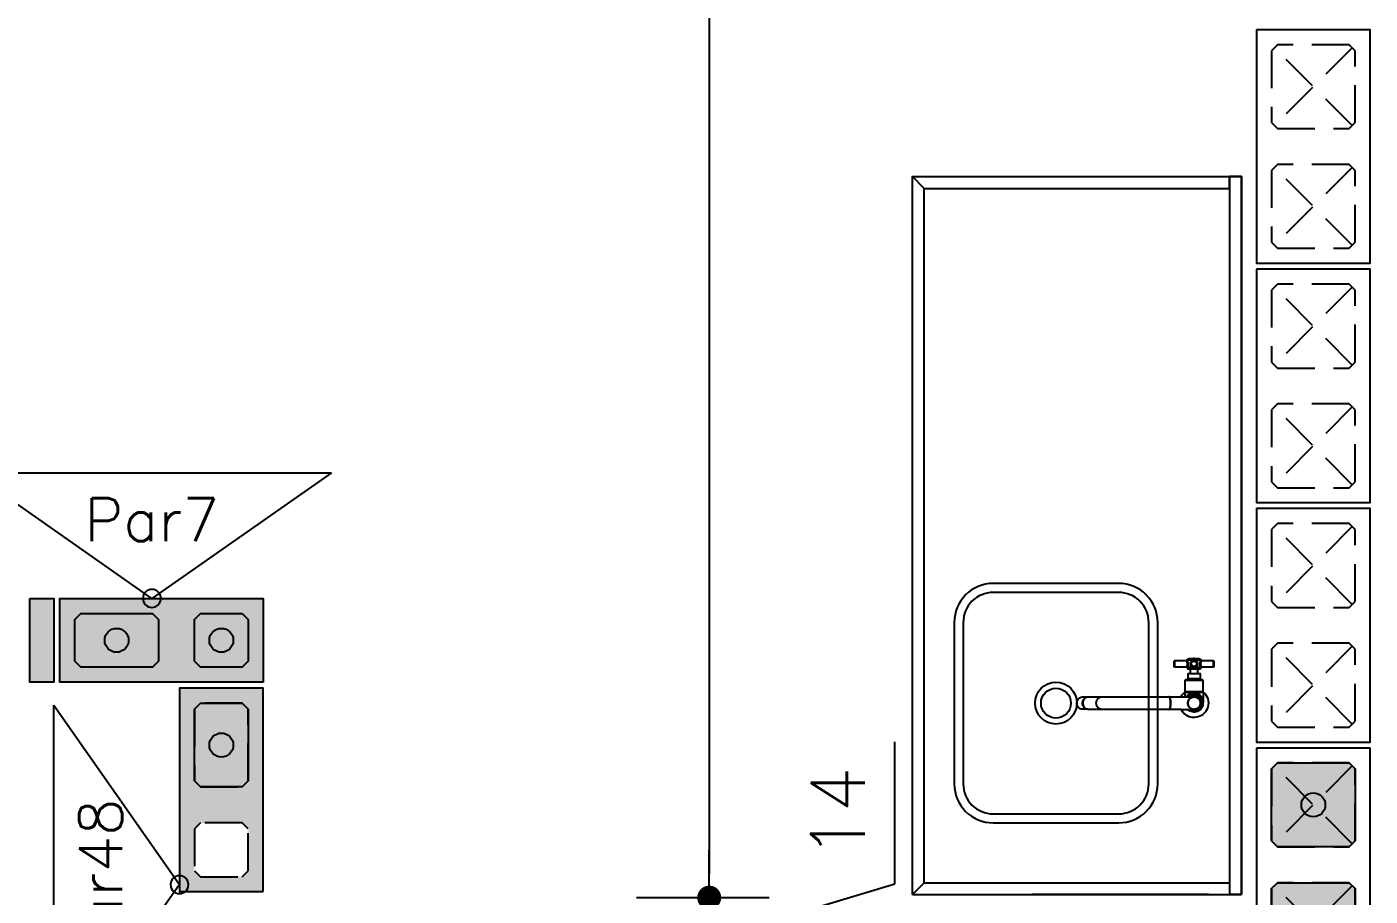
# Model space of a CAD drawing. Extents: x -14651 to 4579, y -10691 to -1290.
# Drawn here: x 2649 to 2873.5, y -9499.3 to -9354.1 of the extents above; entities that cross this region are included whole.
import ezdxf
from ezdxf.enums import TextEntityAlignment as Align

# ---------------------------------------------------------------- set-up
doc = ezdxf.new("R2010")
doc.units = 0
doc.header["$LTSCALE"] = 25
doc.linetypes.add('DASHED2', pattern=[0.375, 0.25, -0.125])
for name, color, linetype in [('203', 1, 'DASHED2'), ('213', 252, 'Continuous'), ('241', 2, 'Continuous'), ('247', 50, 'Continuous'), ('248', 100, 'Continuous'), ('253', 251, 'Continuous'), ('Arranque', 14, 'Continuous'), ('COTA', 1, 'Continuous'), ('FERRO', 5, 'Continuous'), ('Pena_2', 2, 'Continuous'), ('PROJ', 252, 'Continuous')]:
    doc.layers.add(name, color=color, linetype=linetype)
doc.styles.add('COTA', font='romans.shx')
doc.dimstyles.new('forma', dxfattribs={"dimscale": 5, "dimtxt": 1.8, "dimasz": 0.8, "dimexe": 2, "dimexo": 1, "dimgap": 1, "dimtad": 1, "dimdec": 1, "dimzin": 9, "dimtxsty": 'COTA', "dimblk1": 'DOT', "dimblk2": 'DOT', "dimsah": 1, "dimcen": 0, "dimdle": 1, "dimclrd": 256, "dimclre": 256, "dimclrt": 2, "dimadec": 0, "dimazin": 0, "dimtfac": 1, "dimtdec": 0, "dimtmove": 0, "dimatfit": 3, "dimfxl": 1, "dimtolj": 1, "dimtzin": 0, "dimarcsym": 0})

# ---------------------------------------------------------------- blocks, each defined once
blk = doc.blocks.new('P4020')
blk.add_lwpolyline([(-19.5, -9.5), (19.5, -9.5), (19.5, 9.5), (-19.5, 9.5), (-19.5, -9.5)])
at = {"color": 1, "linetype": 'DASHED2'}
for points in [[(-17, -6), (-16, -7), (-4, -7), (-3, -6), (-3, 6), (-4, 7), (-16, 7), (-17, 6), (-17, -6)], [(3, -6), (4, -7), (16, -7), (17, -6), (17, 6), (16, 7), (4, 7), (3, 6), (3, -6)]]:
    blk.add_lwpolyline(points, dxfattribs=at)
at = {"layer": '203', "color": 253}
for p, q in [((-16.5, 6.5), (-3.5, -6.5)), ((-3.5, 6.5), (-16.5, -6.5)), ((16.5, 6.5), (3.5, -6.5)), ((3.5, 6.5), (16.5, -6.5))]:
    blk.add_line(p, q, dxfattribs=at)
blk = doc.blocks.new('P3515')
at = {"layer": '248'}
h = blk.add_hatch(color=100, dxfattribs=at)
h.paths.add_polyline_path([(17, 7), (-17, 7), (-17, -7), (17, -7)])
h.paths.add_polyline_path([(-5.5, -3.5), (-6.5, -4.5), (-13.5, -4.5), (-14.5, -3.5), (-14.5, 3.5), (-13.5, 4.5), (-6.5, 4.5), (-5.5, 3.5)], flags=16)
h.paths.add_polyline_path([(0.5, 3.5), (1.5, 4.5), (13.5, 4.5), (14.5, 3.5), (14.5, -3.5), (13.5, -4.5), (1.5, -4.5), (0.5, -3.5)], flags=16)
blk.add_lwpolyline([(-17, -7), (17, -7), (17, 7), (-17, 7), (-17, -7)])
at = {"color": 1, "linetype": 'DASHED2'}
for points in [[(-14.5, -3.5), (-13.5, -4.5), (-6.5, -4.5), (-5.5, -3.5), (-5.5, 3.5), (-6.5, 4.5), (-13.5, 4.5), (-14.5, 3.5), (-14.5, -3.5)], [(0.5, -3.5), (1.5, -4.5), (13.5, -4.5), (14.5, -3.5), (14.5, 3.5), (13.5, 4.5), (1.5, 4.5), (0.5, 3.5), (0.5, -3.5)]]:
    blk.add_lwpolyline(points, dxfattribs=at)
blk = doc.blocks.new('P0515')
at = {"layer": '253'}
blk.add_hatch(color=210, dxfattribs=at).paths.add_polyline_path([(-2, -7), (2, -7), (2, 7), (-2, 7)])
blk.add_lwpolyline([(-2, -7), (2, -7), (2, 7), (-2, 7), (-2, -7)])
blk = doc.blocks.new('GR-1409')
at = {"layer": '213'}
h = blk.add_hatch(color=256, dxfattribs=at)
h.paths.add_polyline_path([(-6, 4.5), (-7, 3.5), (-7, -3.5), (-6, -4.5), (6, -4.5), (7, -3.5), (7, 3.5), (6, 4.5)])
h.paths.add_polyline_path([(-2, 0, 1), (2, 0, 1)], flags=16)
at = {"layer": 'Arranque'}
blk.add_hatch(color=256, dxfattribs=at).paths.add_polyline_path([(-2, 0, 1), (2, 0, 1)])
at = {"layer": '213'}
blk.add_lwpolyline([(-7, 3.5), (-6, 4.5), (6, 4.5), (7, 3.5), (7, -3.5), (6, -4.5), (-6, -4.5), (-7, -3.5), (-7, 3.5)], dxfattribs=at)
at = {"layer": 'FERRO', "linetype": 'Continuous'}
blk.add_circle((0, 0), 2, dxfattribs=at)
blk = doc.blocks.new('GR-0909')
at = {"layer": '213'}
h = blk.add_hatch(color=256, dxfattribs=at)
h.paths.add_polyline_path([(3.5, -4.5), (4.5, -3.5), (4.500001, 3.5), (3.500001, 4.5), (-3.499999, 4.5), (-4.499999, 3.5), (-4.5, -3.5), (-3.5, -4.5)])
h.paths.add_polyline_path([(-2, 0, -1), (2, 0, -1)], flags=16)
at = {"layer": 'Arranque'}
blk.add_hatch(color=256, dxfattribs=at).paths.add_polyline_path([(2, 0, 1), (-2, 0, 1)])
at = {"layer": '213'}
blk.add_lwpolyline([(3.500001, 4.5), (4.500001, 3.5), (4.5, -3.5), (3.5, -4.5), (-3.5, -4.5), (-4.5, -3.5), (-4.499999, 3.5), (-3.499999, 4.5), (3.500001, 4.5)], dxfattribs=at)
at = {"layer": 'FERRO', "linetype": 'Continuous'}
blk.add_circle((0, 0), 2, dxfattribs=at)
blk = doc.blocks.new('GR-1414')
at = {"layer": '213'}
h = blk.add_hatch(color=256, dxfattribs=at)
h.paths.add_polyline_path([(6, -7), (7, -6), (7, 6), (6, 7), (-6, 7), (-7, 6), (-7, -6), (-6, -7)])
h.paths.add_polyline_path([(2, 0, 1), (-2, 0, 1)], flags=16)
at = {"layer": 'Arranque'}
blk.add_hatch(color=256, dxfattribs=at).paths.add_polyline_path([(2, 0, 1), (-2, 0, 1)])
at = {"layer": '213'}
for p, q in [((-7, 6), (-6, 7)), ((-6, 7), (6, 7)), ((6, 7), (7, 6)), ((-7, -6), (-7, 6)), ((7, 6), (7, -6)), ((-6, -7), (-7, -6)), ((7, -6), (6, -7)), ((6, -7), (-6, -7))]:
    blk.add_line(p, q, dxfattribs=at)
at = {"layer": 'FERRO', "linetype": 'Continuous'}
blk.add_circle((0, 0), 2, dxfattribs=at)
blk = doc.blocks.new('_IDNPAR_2')
at = {"color": 3}
blk.add_lwpolyline([(1, -0.7), (0, 0), (-1, -0.7)], close=True, dxfattribs=at)
blk.add_circle((0, 0), 0.05, dxfattribs=at)
at = {"layer": '247', "color": 2, "style": 'COTA', "flags": 8}
blk.add_attdef('ID', text='', height=0.24, dxfattribs=at).set_placement((0, -0.4383), align=Align.MIDDLE_CENTER)
blk = doc.blocks.new('_Dot')
at = {"color": 0, "linetype": 'ByBlock', "lineweight": -2}
blk.add_line((-0.5, 0), (-1, 0), dxfattribs=at)
at = {"color": 0, "linetype": 'ByBlock', "const_width": 0.5}
blk.add_lwpolyline([(-0.25, 0, 1), (0.25, 0, 1)], format="xyb", close=True, dxfattribs=at)
blk = doc.blocks.new('*D198')
at = {"layer": 'COTA', "lineweight": -2, "transparency": 16777216}
for p, q in [((2759.52, -9028.6), (2773.06, -9028.6)), ((2763.06, -9032.6), (2763.06, -9495.6)), ((2750.92, -9499.6), (2773.06, -9499.6))]:
    blk.add_line(p, q, dxfattribs=at)
at = {"layer": 'Defpoints', "color": 0, "transparency": 16777216}
for p in [(2754.52, -9028.6), (2745.92, -9499.6), (2763.06, -9499.6)]:
    blk.add_point(p, dxfattribs=at)
at = {"layer": 'COTA', "lineweight": -2, "transparency": 16777216, "xscale": 4, "yscale": 4, "zscale": 4}
for p, rotation in [((2763.06, -9028.6), 90), ((2763.06, -9499.6), 270)]:
    blk.add_blockref('_Dot', p, dxfattribs=dict(at, rotation=rotation))
at = {"layer": 'COTA', "color": 2, "transparency": 16777216, "insert": (2753.56, -9264.1), "char_height": 9, "attachment_point": 5, "rotation": 90, "style": 'COTA'}
blk.add_mtext('\\A1;471 ', dxfattribs=at)
blk = doc.blocks.new('*D199')
at = {"layer": 'COTA', "lineweight": -2, "transparency": 16777216}
for p, q in [((2794.06, -9497.3), (2794.06, -9473.58)), ((2763.06, -9495.6), (2763.06, -9491.6)), ((2763.06, -9506.6), (2794.06, -9497.3)), ((2750.92, -9499.6), (2773.06, -9499.6)), ((2763.06, -9499.6), (2763.06, -9513.6)), ((2763.06, -9499.6), (2763.06, -9513.6)), ((2768.06, -9513.6), (2773.06, -9513.6)), ((2763.06, -9517.6), (2763.06, -9521.6))]:
    blk.add_line(p, q, dxfattribs=at)
at = {"layer": 'Defpoints', "color": 0, "transparency": 16777216}
for p in [(2745.92, -9499.6), (2763.06, -9513.6), (2763.06, -9513.6)]:
    blk.add_point(p, dxfattribs=at)
at = {"layer": 'COTA', "lineweight": -2, "transparency": 16777216, "xscale": 4, "yscale": 4, "zscale": 4}
for p, rotation in [((2763.06, -9499.6), 270), ((2763.06, -9513.6), 90)]:
    blk.add_blockref('_Dot', p, dxfattribs=dict(at, rotation=rotation))
at = {"layer": 'COTA', "color": 2, "transparency": 16777216, "insert": (2784.56, -9485.44), "char_height": 9, "attachment_point": 5, "rotation": 90, "style": 'COTA'}
blk.add_mtext('\\A1;14 ', dxfattribs=at)
blk = doc.blocks.new('layout-inferior 1')
at = {"layer": 'PROJ'}
for p, q in [((30490.56, -9461.11), (30490.56, -9460)), ((30492.59, -9459.85), (30494.94, -9459.85)), ((30492.91, -9459.65), (30494.62, -9459.65)), ((30496.97, -9460), (30496.97, -9461.11)), ((30493.53, -9461.16), (30492.61, -9461.16)), ((30494.92, -9461.16), (30493.99, -9461.16)), ((30492.29, -9463.24), (30495.24, -9463.24)), ((30494.77, -9463.04), (30492.76, -9463.04)), ((30492.26, -9465.25), (30495.27, -9465.25)), ((30492.26, -9466.05), (30492.26, -9465.25)), ((30492.56, -9465.25), (30492.56, -9465.15)), ((30493.74, -9466.05), (30493.69, -9466.05)), ((30493.76, -9466.05), (30493.74, -9466.05)), ((30494.97, -9465.15), (30494.97, -9465.25)), ((30495.27, -9465.25), (30495.27, -9467.05)), ((30495.27, -9467.05), (30495.27, -9467.05)), ((30493.69, -9468.14), (30493.73, -9468.15)), ((30493.73, -9468.15), (30493.76, -9468.15)), ((30496.19, -9499.1), (30466.69, -9499.1))]:
    blk.add_line(p, q, dxfattribs=at)
for points in [[(30446.69, -9499.1), (30448.69, -9497.1), (30448.69, -9381.1), (30446.69, -9379.1)], [(30446.69, -9499.1), (30446.69, -9379.1), (30501.69, -9379.1), (30501.69, -9499.1)], [(30448.69, -9381.1), (30499.69, -9381.1), (30499.69, -9379.1)], [(30501.69, -9499.1), (30501.69, -9379.1), (30499.69, -9379.1), (30499.69, -9499.1)], [(30494.62, -9459.75), (30492.91, -9459.75)], [(30494.37, -9461.36), (30493.15, -9461.36)], [(30493.15, -9462.13), (30494.37, -9462.13)], [(30492.66, -9463.14), (30494.87, -9463.14)], [(30475.78, -9466.11), (30475.64, -9466.19), (30475.51, -9466.29), (30475.4, -9466.42), (30475.31, -9466.57), (30475.24, -9466.74), (30475.2, -9466.92), (30475.18, -9467.1), (30475.2, -9467.28), (30475.24, -9467.46), (30475.31, -9467.62), (30475.4, -9467.77), (30475.51, -9467.9), (30475.64, -9468.01), (30475.78, -9468.08), (30475.79, -9468.09)], [(30491.6, -9466.05), (30493.69, -9466.05), (30493.77, -9466.05), (30493.84, -9466.05), (30493.9, -9466.06), (30493.95, -9466.07), (30493.97, -9466.07), (30493.99, -9466.08), (30494.01, -9466.08), (30494.03, -9466.08), (30494.04, -9466.09), (30494.06, -9466.09), (30494.07, -9466.1), (30494.09, -9466.1), (30494.11, -9466.11), (30494.13, -9466.12), (30494.15, -9466.12), (30494.16, -9466.13), (30494.18, -9466.14), (30494.2, -9466.14), (30494.23, -9466.16), (30494.26, -9466.17), (30494.29, -9466.19), (30494.32, -9466.21), (30494.36, -9466.23), (30494.41, -9466.27), (30494.46, -9466.32), (30494.51, -9466.37), (30494.56, -9466.42), (30494.61, -9466.48), (30494.65, -9466.54), (30494.69, -9466.61), (30494.72, -9466.68), (30494.75, -9466.75), (30494.77, -9466.82), (30494.79, -9466.9), (30494.8, -9466.97), (30494.81, -9467.05), (30494.81, -9467.12), (30494.8, -9467.2), (30494.79, -9467.28), (30494.78, -9467.35), (30494.76, -9467.43), (30494.73, -9467.5), (30494.7, -9467.57), (30494.66, -9467.63), (30494.62, -9467.7), (30494.58, -9467.76), (30494.53, -9467.81), (30494.49, -9467.85), (30494.45, -9467.89), (30494.43, -9467.9), (30494.42, -9467.92), (30494.4, -9467.93), (30494.38, -9467.94), (30494.36, -9467.96), (30494.34, -9467.97), (30494.32, -9467.98), (30494.29, -9468), (30494.27, -9468.01), (30494.24, -9468.03), (30494.21, -9468.04), (30494.17, -9468.06), (30494.09, -9468.09), (30494, -9468.11), (30493.9, -9468.13), (30493.8, -9468.14), (30493.69, -9468.15)], [(30492.35, -9465.15), (30495.17, -9465.15)], [(30491.6, -9468.15), (30493.73, -9468.15)], [(30448.69, -9497.1), (30499.69, -9497.1), (30499.69, -9499.1)], [(30446.69, -9499.1), (30501.69, -9499.1)], [(30501.69, -9499.1), (30499.69, -9499.1)]]:
    blk.add_lwpolyline(points, dxfattribs=at)
for points in [[(30460.19, -9487.1), (30481.19, -9487.1, 0.414214), (30487.69, -9480.6), (30487.69, -9453.6, 0.414214), (30481.19, -9447.1), (30460.19, -9447.1, 0.414214), (30453.69, -9453.6), (30453.69, -9480.6, 0.414214)], [(30460.19, -9485.6), (30481.19, -9485.6, 0.414214), (30486.19, -9480.6), (30486.19, -9453.6, 0.414214), (30481.19, -9448.6), (30460.19, -9448.6, 0.414214), (30455.19, -9453.6), (30455.19, -9480.6, 0.414214)], [(30494.36, -9460.48), (30494.36, -9460.57), (30494.36, -9460.65), (30494.34, -9460.72), (30494.33, -9460.77), (30494.31, -9460.83), (30494.28, -9460.88), (30494.26, -9460.92), (30494.23, -9460.97), (30494.19, -9461.01), (30494.14, -9461.06), (30494.07, -9461.11), (30494.03, -9461.14), (30493.99, -9461.16), (30493.98, -9461.11), (30493.97, -9461.07, -0.192103), (30493.56, -9461.07), (30493.55, -9461.11), (30493.53, -9461.16), (30493.48, -9461.13), (30493.44, -9461.1), (30493.4, -9461.07), (30493.36, -9461.03), (30493.32, -9461), (30493.28, -9460.94), (30493.23, -9460.86), (30493.2, -9460.77), (30493.18, -9460.7), (30493.17, -9460.65), (30493.16, -9460.6), (30493.16, -9460.55), (30493.17, -9460.48), (30493.18, -9460.4), (30493.2, -9460.33), (30493.22, -9460.28), (30493.24, -9460.23), (30493.27, -9460.18), (30493.3, -9460.14), (30493.35, -9460.08), (30493.42, -9460.02), (30493.5, -9459.97), (30493.59, -9459.93), (30493.67, -9459.91), (30493.73, -9459.9), (30493.79, -9459.9), (30493.85, -9459.91), (30493.9, -9459.92), (30493.96, -9459.94), (30494.03, -9459.97), (30494.09, -9460), (30494.13, -9460.04), (30494.17, -9460.07), (30494.2, -9460.11), (30494.23, -9460.15), (30494.27, -9460.21), (30494.31, -9460.29), (30494.34, -9460.38)], [(30493.54, -9461.06), (30493.55, -9461.06, -0.017847), (30493.51, -9461.04), (30493.52, -9461.05, -0.017789), (30493.48, -9461.03), (30493.49, -9461.03, -0.021587), (30493.45, -9461.01), (30493.46, -9461.01, -0.027178), (30493.41, -9460.98), (30493.42, -9460.99, -0.016694), (30493.39, -9460.96), (30493.39, -9460.96, -0.029524), (30493.35, -9460.92), (30493.35, -9460.92, -0.024437), (30493.32, -9460.88), (30493.33, -9460.89, -0.02481), (30493.3, -9460.85), (30493.3, -9460.85, -0.023752), (30493.28, -9460.81), (30493.28, -9460.82, -0.022023), (30493.26, -9460.77), (30493.26, -9460.78, -0.022441), (30493.24, -9460.74), (30493.25, -9460.75, -0.022868), (30493.23, -9460.7), (30493.23, -9460.71, -0.020181), (30493.22, -9460.67), (30493.23, -9460.67, -0.015814), (30493.22, -9460.64), (30493.22, -9460.65, -0.015915), (30493.22, -9460.61), (30493.22, -9460.62, -0.025741), (30493.21, -9460.56), (30493.21, -9460.56, -0.018498), (30493.21, -9460.52), (30493.21, -9460.53, -0.017313), (30493.22, -9460.49), (30493.21, -9460.5, -0.018157), (30493.22, -9460.46), (30493.22, -9460.47, -0.018149), (30493.23, -9460.43), (30493.22, -9460.44, -0.018439), (30493.23, -9460.4), (30493.23, -9460.41, -0.018647), (30493.24, -9460.37), (30493.24, -9460.38, -0.018581), (30493.26, -9460.34), (30493.25, -9460.34, -0.021766), (30493.27, -9460.3), (30493.27, -9460.31, -0.026407), (30493.3, -9460.26), (30493.29, -9460.27, -0.026609), (30493.32, -9460.22), (30493.32, -9460.23, -0.026914), (30493.35, -9460.19), (30493.35, -9460.19, -0.025672), (30493.38, -9460.15), (30493.38, -9460.16, -0.023779), (30493.42, -9460.13), (30493.41, -9460.13, -0.024124), (30493.45, -9460.1), (30493.44, -9460.11, -0.024539), (30493.49, -9460.08), (30493.48, -9460.08, -0.024082), (30493.52, -9460.06), (30493.52, -9460.06, -0.023177), (30493.56, -9460.04), (30493.55, -9460.05, -0.023669), (30493.6, -9460.03), (30493.59, -9460.03, -0.024126), (30493.64, -9460.02), (30493.63, -9460.02, -0.020906), (30493.68, -9460.01), (30493.67, -9460.01, -0.015716), (30493.7, -9460.01), (30493.7, -9460.01, -0.01579), (30493.73, -9460), (30493.73, -9460, -0.016075), (30493.76, -9460), (30493.75, -9460, -0.016281), (30493.79, -9460), (30493.78, -9460, -0.016316), (30493.82, -9460.01), (30493.81, -9460.01, -0.01533), (30493.84, -9460.01), (30493.84, -9460.01, -0.013711), (30493.87, -9460.01), (30493.86, -9460.01, -0.013749), (30493.89, -9460.02), (30493.89, -9460.02, -0.013768), (30493.91, -9460.02), (30493.91, -9460.02, -0.015624), (30493.94, -9460.03), (30493.93, -9460.03, -0.018303), (30493.97, -9460.04), (30493.96, -9460.04, -0.018249), (30494, -9460.06), (30493.99, -9460.05, -0.018455), (30494.03, -9460.07), (30494.02, -9460.07, -0.018647), (30494.06, -9460.09), (30494.05, -9460.08, -0.018591), (30494.09, -9460.11), (30494.08, -9460.1, -0.021186), (30494.12, -9460.13), (30494.11, -9460.12, -0.025016), (30494.15, -9460.16), (30494.14, -9460.15, -0.025258), (30494.18, -9460.19), (30494.17, -9460.18, -0.025603), (30494.21, -9460.23), (30494.2, -9460.22, -0.024312), (30494.23, -9460.26), (30494.23, -9460.25, -0.022281), (30494.25, -9460.3), (30494.25, -9460.29, -0.022662), (30494.27, -9460.33), (30494.26, -9460.32, -0.023081), (30494.28, -9460.37), (30494.28, -9460.36, -0.023127), (30494.3, -9460.41), (30494.29, -9460.4, -0.022918), (30494.3, -9460.45), (30494.3, -9460.44, -0.020264), (30494.31, -9460.48), (30494.31, -9460.48, -0.015918), (30494.31, -9460.51), (30494.31, -9460.5, -0.015999), (30494.31, -9460.54), (30494.31, -9460.53, -0.556946)], [(30494.21, -9460.55, -1), (30493.31, -9460.55, -1)], [(30494.94, -9461.19, 0.023181), (30494.92, -9461.16), (30493.99, -9461.16), (30493.94, -9461.17), (30493.87, -9461.18), (30493.78, -9461.19), (30493.69, -9461.19), (30493.6, -9461.17), (30493.53, -9461.16), (30492.61, -9461.16, 0.022959), (30492.59, -9461.19, 0.366689), (30492.79, -9461.36), (30493.15, -9461.36), (30494.37, -9461.36), (30494.74, -9461.36, 0.366483)], [(30494.97, -9465.15), (30494.97, -9465.25), (30495.27, -9465.25), (30495.27, -9467.07), (30495.27, -9467.05), (30495.26, -9467.05), (30495.26, -9467.22), (30495.22, -9467.46), (30495.14, -9467.69), (30495.03, -9467.91), (30494.88, -9468.1), (30494.7, -9468.27), (30494.55, -9468.38), (30494.33, -9468.49), (30494.1, -9468.56), (30493.86, -9468.6), (30493.76, -9468.6), (30493.52, -9468.58), (30493.28, -9468.52), (30493.06, -9468.42), (30492.98, -9468.38), (30492.78, -9468.23), (30492.69, -9468.15), (30493.71, -9468.15), (30493.72, -9468.15, -0.956818), (30493.72, -9466.05), (30493.7, -9466.05, -0.005512), (30493.73, -9466.05), (30493.69, -9466.05), (30492.26, -9466.05), (30492.26, -9465.25), (30492.56, -9465.25), (30492.56, -9465.15)]]:
    blk.add_lwpolyline(points, format="xyb", close=True, dxfattribs=at)
for points in [[(30492.53, -9461.02), (30492.55, -9461), (30492.56, -9460.97), (30492.57, -9460.94), (30492.59, -9460.9), (30492.6, -9460.87), (30492.62, -9460.83), (30492.63, -9460.79), (30492.64, -9460.76), (30492.65, -9460.73), (30492.65, -9460.69), (30492.66, -9460.66), (30492.66, -9460.63), (30492.66, -9460.6), (30492.66, -9460.57), (30492.66, -9460.54), (30492.66, -9460.51), (30492.66, -9460.48), (30492.66, -9460.46), (30492.65, -9460.43), (30492.65, -9460.39), (30492.64, -9460.35), (30492.63, -9460.32), (30492.62, -9460.28), (30492.61, -9460.24), (30492.59, -9460.21), (30492.58, -9460.18), (30492.56, -9460.15), (30492.56, -9460.15), (30492.55, -9460.12), (30492.53, -9460.09), (30492.53, -9460.07), (30492.52, -9460.06), (30492.5, -9460.03), (30492.49, -9460.02), (30492.51, -9460.04), (30492.53, -9460.08), (30492.56, -9460.13), (30492.59, -9460.19), (30492.61, -9460.26), (30492.63, -9460.33), (30492.65, -9460.41), (30492.66, -9460.47), (30492.66, -9460.53), (30492.66, -9460.59), (30492.66, -9460.65), (30492.65, -9460.71), (30492.64, -9460.77), (30492.61, -9460.85), (30492.58, -9460.92), (30492.55, -9460.98), (30492.53, -9461.03), (30492.52, -9461.05), (30492.52, -9461.04)], [(30492.74, -9460.39), (30492.75, -9460.46), (30492.75, -9460.51), (30492.75, -9460.56), (30492.75, -9460.63), (30492.74, -9460.71), (30492.73, -9460.78), (30492.72, -9460.83), (30492.71, -9460.88), (30492.69, -9460.95), (30492.66, -9461.03), (30492.64, -9461.09), (30492.61, -9461.15), (30492.6, -9461.13), (30492.61, -9461.15), (30492.61, -9461.14), (30492.62, -9461.13), (30492.63, -9461.1), (30492.64, -9461.08), (30492.65, -9461.04), (30492.67, -9461.01), (30492.68, -9460.97), (30492.69, -9460.93), (30492.71, -9460.88), (30492.72, -9460.83), (30492.73, -9460.78), (30492.74, -9460.72), (30492.74, -9460.68), (30492.75, -9460.65), (30492.75, -9460.61), (30492.75, -9460.56), (30492.75, -9460.51), (30492.75, -9460.46), (30492.74, -9460.41), (30492.74, -9460.36), (30492.73, -9460.32), (30492.72, -9460.27), (30492.71, -9460.23), (30492.7, -9460.19), (30492.68, -9460.15), (30492.67, -9460.11), (30492.66, -9460.07), (30492.64, -9460.04), (30492.63, -9460.01), (30492.62, -9459.99), (30492.62, -9459.97), (30492.6, -9459.94), (30492.59, -9459.92), (30492.61, -9459.95), (30492.63, -9460), (30492.65, -9460.06), (30492.68, -9460.13), (30492.7, -9460.21), (30492.72, -9460.3)], [(30495.01, -9460.05), (30495, -9460.07), (30494.99, -9460.09), (30494.98, -9460.11), (30494.97, -9460.14), (30494.95, -9460.17), (30494.94, -9460.2), (30494.92, -9460.24), (30494.91, -9460.28), (30494.9, -9460.31), (30494.89, -9460.34), (30494.88, -9460.37), (30494.88, -9460.39), (30494.87, -9460.42), (30494.87, -9460.44), (30494.87, -9460.47), (30494.86, -9460.5), (30494.86, -9460.53), (30494.86, -9460.56), (30494.86, -9460.58), (30494.86, -9460.61), (30494.87, -9460.64), (30494.87, -9460.68), (30494.88, -9460.72), (30494.89, -9460.76), (30494.9, -9460.79), (30494.91, -9460.83), (30494.92, -9460.86), (30494.94, -9460.9), (30494.95, -9460.93), (30494.96, -9460.96), (30494.98, -9460.99), (30494.99, -9461.01), (30495, -9461.03), (30495.01, -9461.05), (30495.02, -9461.06), (30495.01, -9461.06), (30494.99, -9461.07), (30494.97, -9461.08), (30494.96, -9461.08), (30494.95, -9461.1), (30494.94, -9461.11), (30494.93, -9461.12), (30494.92, -9461.14), (30494.92, -9461.16), (30494.9, -9461.11), (30494.88, -9461.05), (30494.85, -9460.98), (30494.82, -9460.9), (30494.8, -9460.81), (30494.79, -9460.72), (30494.78, -9460.63), (30494.78, -9460.54), (30494.78, -9460.46), (30494.79, -9460.39), (30494.8, -9460.33), (30494.81, -9460.28), (30494.82, -9460.23), (30494.83, -9460.18), (30494.85, -9460.12), (30494.88, -9460.05), (30494.9, -9459.99), (30494.92, -9459.94), (30494.93, -9459.93), (30494.92, -9459.94), (30494.92, -9459.96), (30494.91, -9459.98), (30494.9, -9460), (30494.88, -9460.03), (30494.87, -9460.06), (30494.86, -9460.1), (30494.85, -9460.14), (30494.83, -9460.18), (30494.82, -9460.23), (30494.81, -9460.28), (30494.8, -9460.33), (30494.79, -9460.37), (30494.79, -9460.41), (30494.78, -9460.44), (30494.78, -9460.48), (30494.78, -9460.52), (30494.78, -9460.56), (30494.78, -9460.6), (30494.78, -9460.65), (30494.79, -9460.7), (30494.79, -9460.75), (30494.8, -9460.79), (30494.81, -9460.84), (30494.82, -9460.88), (30494.83, -9460.92), (30494.84, -9460.96), (30494.86, -9461), (30494.87, -9461.04), (30494.88, -9461.07), (30494.89, -9461.1), (30494.9, -9461.12), (30494.91, -9461.14), (30494.92, -9461.15), (30494.93, -9461.11), (30494.97, -9461.07), (30495.02, -9461.06), (30494.99, -9461.02), (30494.97, -9460.98), (30494.94, -9460.91), (30494.91, -9460.85), (30494.89, -9460.77), (30494.87, -9460.7), (30494.87, -9460.63), (30494.86, -9460.57), (30494.86, -9460.51), (30494.87, -9460.46), (30494.88, -9460.39), (30494.9, -9460.32), (30494.92, -9460.26), (30494.94, -9460.19), (30494.97, -9460.13), (30495, -9460.07)], [(30489.69, -9466.14), (30489.72, -9466.2), (30489.75, -9466.28), (30489.77, -9466.35), (30489.78, -9466.41), (30489.79, -9466.47), (30489.8, -9466.53), (30489.81, -9466.6), (30489.82, -9466.68), (30489.83, -9466.76), (30489.84, -9466.84), (30489.84, -9466.92), (30489.84, -9467.01), (30489.84, -9467.1), (30489.84, -9467.18), (30489.84, -9467.27), (30489.84, -9467.36), (30489.83, -9467.44), (30489.82, -9467.52), (30489.81, -9467.59), (30489.8, -9467.66), (30489.79, -9467.73), (30489.78, -9467.79), (30489.77, -9467.84), (30489.75, -9467.92), (30489.72, -9468), (30489.69, -9468.06), (30489.66, -9468.1), (30489.63, -9468.14), (30489.61, -9468.14), (30489.63, -9468.13), (30489.64, -9468.12), (30489.66, -9468.11), (30489.67, -9468.09), (30489.68, -9468.07), (30489.7, -9468.04), (30489.71, -9468.01), (30489.73, -9467.98), (30489.74, -9467.94), (30489.75, -9467.89), (30489.77, -9467.84), (30489.78, -9467.79), (30489.79, -9467.73), (30489.8, -9467.66), (30489.81, -9467.59), (30489.82, -9467.52), (30489.83, -9467.44), (30489.84, -9467.36), (30489.84, -9467.27), (30489.84, -9467.18), (30489.84, -9467.1), (30489.84, -9467.01), (30489.84, -9466.92), (30489.84, -9466.84), (30489.83, -9466.76), (30489.82, -9466.68), (30489.81, -9466.6), (30489.8, -9466.53), (30489.79, -9466.47), (30489.78, -9466.41), (30489.77, -9466.35), (30489.75, -9466.3), (30489.74, -9466.26), (30489.73, -9466.22), (30489.71, -9466.18), (30489.7, -9466.15), (30489.68, -9466.13), (30489.67, -9466.11), (30489.66, -9466.09), (30489.64, -9466.07), (30489.61, -9466.05), (30489.6, -9466.05), (30489.63, -9466.06), (30489.66, -9466.1)]]:
    blk.add_lwpolyline(points, close=True, dxfattribs=at)
blk.add_polyline3d([(30475.07, -9466.06, 0), (30475.94, -9466.06, 0), (30476.09, -9466.05, 0), (30478.35, -9466.05, 0), (30491.6, -9466.05, 0), (30491.75, -9465.78, 0), (30491.94, -9465.53, 0), (30492.16, -9465.31, 0), (30492.35, -9465.15, 0), (30492.29, -9465.15, 0), (30492.29, -9463.24, 0), (30492.39, -9463.14, 0), (30492.66, -9463.14, 0), (30492.76, -9463.04, 0), (30492.76, -9462.13, 0), (30493.15, -9462.13, 0), (30493.15, -9461.36, 0), (30492.79, -9461.36, 0), (30492.59, -9461.19, 0), (30492.49, -9461.11, 0), (30490.56, -9461.11, 0), (30490.46, -9461.01, 0), (30490.46, -9460.1, 0), (30490.56, -9460, 0), (30492.49, -9460, 0), (30492.59, -9459.9, 0), (30492.59, -9459.85, 0), (30492.69, -9459.75, 0), (30492.91, -9459.75, 0), (30492.91, -9459.65, 0), (30493.67, -9459.57, 0), (30493.85, -9459.57, 0), (30494.62, -9459.65, 0), (30494.62, -9459.75, 0), (30494.84, -9459.75, 0), (30494.94, -9459.85, 0), (30494.94, -9459.9, 0), (30495.04, -9460, 0), (30496.97, -9460, 0), (30497.07, -9460.1, 0), (30497.07, -9461.01, 0), (30496.97, -9461.11, 0), (30495.04, -9461.11, 0), (30494.94, -9461.19, 0), (30494.74, -9461.36, 0), (30494.37, -9461.36, 0), (30494.37, -9462.13, 0), (30494.77, -9462.13, 0), (30494.77, -9463.04, 0), (30494.87, -9463.14, 0), (30495.14, -9463.14, 0), (30495.24, -9463.24, 0), (30495.24, -9465.15, 0), (30495.17, -9465.15, 0), (30495.41, -9465.35, 0), (30495.62, -9465.57, 0), (30495.8, -9465.82, 0), (30495.95, -9466.1, 0), (30496.06, -9466.39, 0), (30496.13, -9466.69, 0), (30496.17, -9467, 0), (30496.17, -9467.1, 0), (30496.15, -9467.41, 0), (30496.09, -9467.71, 0), (30495.99, -9468, 0), (30495.86, -9468.28, 0), (30495.69, -9468.54, 0), (30495.48, -9468.78, 0), (30495.25, -9468.99, 0), (30495, -9469.16, 0), (30494.72, -9469.3, 0), (30494.43, -9469.41, 0), (30494.13, -9469.47, 0), (30493.82, -9469.5, 0), (30493.76, -9469.5, 0), (30493.45, -9469.48, 0), (30493.15, -9469.42, 0), (30492.86, -9469.32, 0), (30492.58, -9469.19, 0), (30492.32, -9469.02, 0), (30492.08, -9468.82, 0), (30491.88, -9468.59, 0), (30491.7, -9468.33, 0), (30491.6, -9468.15, 0), (30478.35, -9468.15, 0), (30476.09, -9468.15, 0), (30475.94, -9468.13, 0), (30475.07, -9468.13, 0), (30474.91, -9468.12, 0), (30474.76, -9468.07, 0), (30474.62, -9467.99, 0), (30474.49, -9467.89, 0), (30474.38, -9467.76, 0), (30474.29, -9467.61, 0), (30474.22, -9467.45, 0), (30474.18, -9467.28, 0), (30474.17, -9467.1, 0), (30474.18, -9466.92, 0), (30474.22, -9466.74, 0), (30474.29, -9466.58, 0), (30474.38, -9466.43, 0), (30474.49, -9466.3, 0), (30474.62, -9466.2, 0), (30474.76, -9466.13, 0), (30474.91, -9466.08, 0), (30475.07, -9466.06, 0)], close=True, dxfattribs=at)
for points in [[(30492.49, -9460, 0), (30492.49, -9460, 0), (30492.49, -9460.01, 0), (30492.49, -9460.01, 0), (30492.49, -9460.02, 0), (30492.5, -9460.02, 0), (30492.5, -9460.03, 0), (30492.51, -9460.04, 0), (30492.52, -9460.06, 0), (30492.53, -9460.07, 0), (30492.53, -9460.09, 0), (30492.55, -9460.12, 0), (30492.56, -9460.15, 0), (30492.56, -9460.15, 0), (30492.58, -9460.18, 0), (30492.59, -9460.21, 0), (30492.61, -9460.24, 0), (30492.62, -9460.28, 0), (30492.63, -9460.32, 0), (30492.64, -9460.35, 0), (30492.65, -9460.39, 0), (30492.65, -9460.43, 0), (30492.66, -9460.46, 0), (30492.66, -9460.48, 0), (30492.66, -9460.51, 0), (30492.66, -9460.54, 0), (30492.66, -9460.57, 0), (30492.66, -9460.6, 0), (30492.66, -9460.63, 0), (30492.66, -9460.66, 0), (30492.65, -9460.69, 0), (30492.65, -9460.73, 0), (30492.64, -9460.76, 0), (30492.63, -9460.79, 0), (30492.62, -9460.83, 0), (30492.6, -9460.87, 0), (30492.59, -9460.9, 0), (30492.57, -9460.94, 0), (30492.56, -9460.97, 0), (30492.55, -9461, 0), (30492.53, -9461.02, 0), (30492.52, -9461.04, 0), (30492.52, -9461.05, 0), (30492.51, -9461.06, 0)], [(30492.61, -9461.16, 0), (30492.61, -9461.14, 0), (30492.62, -9461.13, 0), (30492.63, -9461.1, 0), (30492.64, -9461.08, 0), (30492.65, -9461.04, 0), (30492.67, -9461.01, 0), (30492.68, -9460.97, 0), (30492.69, -9460.93, 0), (30492.71, -9460.88, 0), (30492.72, -9460.83, 0), (30492.73, -9460.78, 0), (30492.74, -9460.72, 0), (30492.74, -9460.68, 0), (30492.75, -9460.65, 0), (30492.75, -9460.61, 0), (30492.75, -9460.56, 0), (30492.75, -9460.51, 0), (30492.75, -9460.46, 0), (30492.74, -9460.41, 0), (30492.74, -9460.36, 0), (30492.73, -9460.32, 0), (30492.72, -9460.27, 0), (30492.71, -9460.23, 0), (30492.7, -9460.19, 0), (30492.68, -9460.15, 0), (30492.67, -9460.11, 0), (30492.66, -9460.07, 0), (30492.64, -9460.04, 0), (30492.63, -9460.01, 0), (30492.62, -9459.99, 0), (30492.62, -9459.97, 0), (30492.61, -9459.95, 0), (30492.6, -9459.94, 0), (30492.6, -9459.93, 0), (30492.59, -9459.92, 0), (30492.59, -9459.91, 0), (30492.59, -9459.91, 0), (30492.59, -9459.9, 0), (30492.59, -9459.9, 0)], [(30493.99, -9461.16, 0), (30494.02, -9461.14, 0), (30494.04, -9461.13, 0), (30494.06, -9461.12, 0), (30494.08, -9461.11, 0), (30494.12, -9461.08, 0), (30494.16, -9461.04, 0), (30494.19, -9461.01, 0), (30494.23, -9460.97, 0), (30494.26, -9460.92, 0), (30494.28, -9460.88, 0), (30494.31, -9460.83, 0), (30494.33, -9460.77, 0), (30494.34, -9460.74, 0), (30494.35, -9460.7, 0), (30494.35, -9460.67, 0), (30494.36, -9460.63, 0), (30494.36, -9460.59, 0), (30494.36, -9460.55, 0), (30494.36, -9460.5, 0), (30494.36, -9460.46, 0), (30494.35, -9460.41, 0), (30494.34, -9460.36, 0), (30494.32, -9460.32, 0), (30494.3, -9460.27, 0), (30494.28, -9460.23, 0), (30494.26, -9460.19, 0), (30494.23, -9460.15, 0), (30494.2, -9460.11, 0), (30494.17, -9460.07, 0), (30494.13, -9460.04, 0), (30494.1, -9460.02, 0), (30494.07, -9460, 0), (30494.04, -9459.98, 0), (30494.01, -9459.96, 0), (30493.98, -9459.95, 0), (30493.94, -9459.93, 0), (30493.92, -9459.92, 0), (30493.89, -9459.92, 0), (30493.86, -9459.91, 0), (30493.84, -9459.91, 0), (30493.81, -9459.9, 0), (30493.78, -9459.9, 0), (30493.75, -9459.9, 0), (30493.72, -9459.91, 0), (30493.69, -9459.91, 0), (30493.65, -9459.91, 0), (30493.61, -9459.92, 0), (30493.57, -9459.94, 0), (30493.52, -9459.96, 0), (30493.48, -9459.98, 0), (30493.44, -9460, 0), (30493.4, -9460.03, 0), (30493.37, -9460.06, 0), (30493.33, -9460.1, 0), (30493.3, -9460.14, 0), (30493.27, -9460.18, 0), (30493.24, -9460.23, 0), (30493.22, -9460.28, 0), (30493.2, -9460.33, 0), (30493.18, -9460.39, 0), (30493.18, -9460.42, 0), (30493.17, -9460.46, 0), (30493.17, -9460.5, 0), (30493.16, -9460.55, 0), (30493.16, -9460.6, 0), (30493.17, -9460.65, 0), (30493.18, -9460.7, 0), (30493.19, -9460.75, 0), (30493.2, -9460.79, 0), (30493.22, -9460.83, 0), (30493.24, -9460.88, 0), (30493.27, -9460.92, 0), (30493.29, -9460.96, 0), (30493.32, -9461, 0), (30493.36, -9461.03, 0), (30493.4, -9461.07, 0), (30493.44, -9461.1, 0), (30493.47, -9461.12, 0), (30493.5, -9461.14, 0), (30493.53, -9461.16, 0)], [(30493.21, -9460.55, 0), (30493.21, -9460.54, 0), (30493.21, -9460.51, 0), (30493.22, -9460.48, 0), (30493.22, -9460.45, 0), (30493.23, -9460.41, 0), (30493.24, -9460.38, 0), (30493.25, -9460.35, 0), (30493.26, -9460.32, 0), (30493.28, -9460.28, 0), (30493.31, -9460.24, 0), (30493.34, -9460.2, 0), (30493.37, -9460.17, 0), (30493.4, -9460.14, 0), (30493.43, -9460.11, 0), (30493.47, -9460.09, 0), (30493.51, -9460.07, 0), (30493.54, -9460.05, 0), (30493.58, -9460.03, 0), (30493.62, -9460.02, 0), (30493.66, -9460.01, 0), (30493.69, -9460.01, 0), (30493.72, -9460, 0), (30493.75, -9460, 0), (30493.77, -9460, 0), (30493.8, -9460, 0), (30493.83, -9460.01, 0), (30493.86, -9460.01, 0), (30493.88, -9460.02, 0), (30493.9, -9460.02, 0), (30493.93, -9460.03, 0), (30493.96, -9460.04, 0), (30493.99, -9460.05, 0), (30494.02, -9460.06, 0), (30494.04, -9460.08, 0), (30494.07, -9460.1, 0), (30494.1, -9460.12, 0), (30494.13, -9460.15, 0), (30494.16, -9460.18, 0), (30494.19, -9460.21, 0), (30494.22, -9460.25, 0), (30494.24, -9460.28, 0), (30494.26, -9460.31, 0), (30494.28, -9460.35, 0), (30494.29, -9460.39, 0), (30494.3, -9460.43, 0), (30494.31, -9460.47, 0), (30494.31, -9460.5, 0), (30494.31, -9460.52, 0), (30494.31, -9460.55, 0), (30494.31, -9460.55, 0)], [(30494.94, -9459.9, 0), (30494.94, -9459.9, 0), (30494.94, -9459.91, 0), (30494.93, -9459.92, 0), (30494.93, -9459.93, 0), (30494.92, -9459.94, 0), (30494.92, -9459.96, 0), (30494.91, -9459.98, 0), (30494.9, -9460, 0), (30494.88, -9460.03, 0), (30494.87, -9460.06, 0), (30494.86, -9460.1, 0), (30494.85, -9460.14, 0), (30494.83, -9460.18, 0), (30494.82, -9460.23, 0), (30494.81, -9460.28, 0), (30494.8, -9460.33, 0), (30494.79, -9460.37, 0), (30494.79, -9460.41, 0), (30494.78, -9460.44, 0), (30494.78, -9460.48, 0), (30494.78, -9460.52, 0), (30494.78, -9460.56, 0), (30494.78, -9460.6, 0), (30494.78, -9460.65, 0), (30494.79, -9460.7, 0), (30494.79, -9460.75, 0), (30494.8, -9460.79, 0), (30494.81, -9460.84, 0), (30494.82, -9460.88, 0), (30494.83, -9460.92, 0), (30494.84, -9460.96, 0), (30494.86, -9461, 0), (30494.87, -9461.04, 0), (30494.88, -9461.07, 0), (30494.89, -9461.1, 0), (30494.9, -9461.12, 0), (30494.91, -9461.14, 0), (30494.92, -9461.16, 0)], [(30495.02, -9461.06, 0), (30495.01, -9461.05, 0), (30495, -9461.03, 0), (30494.99, -9461.01, 0), (30494.98, -9460.99, 0), (30494.96, -9460.96, 0), (30494.95, -9460.93, 0), (30494.94, -9460.9, 0), (30494.92, -9460.86, 0), (30494.91, -9460.83, 0), (30494.9, -9460.79, 0), (30494.89, -9460.76, 0), (30494.88, -9460.72, 0), (30494.87, -9460.68, 0), (30494.87, -9460.64, 0), (30494.86, -9460.61, 0), (30494.86, -9460.58, 0), (30494.86, -9460.56, 0), (30494.86, -9460.53, 0), (30494.86, -9460.5, 0), (30494.87, -9460.47, 0), (30494.87, -9460.44, 0), (30494.87, -9460.42, 0), (30494.88, -9460.39, 0), (30494.88, -9460.37, 0), (30494.89, -9460.34, 0), (30494.9, -9460.31, 0), (30494.91, -9460.28, 0), (30494.92, -9460.24, 0), (30494.94, -9460.2, 0), (30494.95, -9460.17, 0), (30494.97, -9460.14, 0), (30494.98, -9460.11, 0), (30494.99, -9460.09, 0), (30495, -9460.07, 0), (30495.01, -9460.05, 0), (30495.02, -9460.03, 0), (30495.03, -9460.02, 0), (30495.03, -9460.01, 0), (30495.04, -9460.01, 0), (30495.04, -9460, 0), (30495.04, -9460, 0)], [(30492.51, -9461.06, 0), (30492.53, -9461.07, 0), (30492.54, -9461.07, 0), (30492.56, -9461.08, 0), (30492.57, -9461.09, 0), (30492.59, -9461.1, 0), (30492.6, -9461.12, 0), (30492.6, -9461.13, 0), (30492.61, -9461.15, 0), (30492.61, -9461.16, 0)], [(30493.55, -9461.06, 0), (30493.52, -9461.05, 0), (30493.5, -9461.04, 0), (30493.47, -9461.02, 0), (30493.43, -9460.99, 0), (30493.39, -9460.96, 0), (30493.39, -9460.96, 0), (30493.36, -9460.93, 0), (30493.33, -9460.9, 0), (30493.31, -9460.86, 0), (30493.28, -9460.83, 0), (30493.27, -9460.79, 0), (30493.25, -9460.76, 0), (30493.24, -9460.72, 0), (30493.23, -9460.68, 0), (30493.22, -9460.65, 0), (30493.22, -9460.62, 0), (30493.21, -9460.6, 0), (30493.21, -9460.57, 0), (30493.21, -9460.55, 0)], [(30493.53, -9461.16, 0), (30493.54, -9461.14, 0), (30493.55, -9461.12, 0), (30493.55, -9461.11, 0), (30493.55, -9461.1, 0), (30493.56, -9461.08, 0), (30493.56, -9461.08, 0), (30493.56, -9461.07, 0), (30493.55, -9461.06, 0), (30493.55, -9461.06, 0)], [(30493.53, -9461.16, 0), (30493.58, -9461.17, 0), (30493.62, -9461.18, 0), (30493.66, -9461.18, 0), (30493.71, -9461.19, 0), (30493.75, -9461.19, 0), (30493.8, -9461.19, 0), (30493.84, -9461.18, 0), (30493.89, -9461.18, 0), (30493.94, -9461.17, 0), (30493.99, -9461.16, 0)], [(30493.97, -9461.06, 0), (30493.97, -9461.07, 0), (30493.97, -9461.07, 0), (30493.97, -9461.08, 0), (30493.97, -9461.09, 0), (30493.98, -9461.1, 0), (30493.98, -9461.12, 0), (30493.98, -9461.13, 0), (30493.99, -9461.15, 0), (30493.99, -9461.16, 0)], [(30494.92, -9461.16, 0), (30494.92, -9461.14, 0), (30494.93, -9461.12, 0), (30494.94, -9461.11, 0), (30494.95, -9461.1, 0), (30494.96, -9461.08, 0), (30494.97, -9461.08, 0), (30494.99, -9461.07, 0), (30495.01, -9461.06, 0), (30495.02, -9461.06, 0)], [(30475.82, -9468.1, 0), (30475.68, -9468.04, 0), (30475.54, -9467.95, 0), (30475.42, -9467.84, 0), (30475.32, -9467.7, 0), (30475.24, -9467.55, 0), (30475.18, -9467.38, 0), (30475.15, -9467.2, 0), (30475.15, -9467.02, 0), (30475.18, -9466.84, 0), (30475.23, -9466.67, 0), (30475.3, -9466.52, 0), (30475.4, -9466.38, 0), (30475.52, -9466.26, 0), (30475.65, -9466.17, 0), (30475.8, -9466.1, 0), (30475.82, -9466.09, 0)], [(30478.35, -9468.15, 0), (30478.34, -9468.15, 0), (30478.26, -9468.14, 0), (30478.19, -9468.13, 0), (30478.11, -9468.11, 0), (30478.03, -9468.08, 0), (30477.96, -9468.05, 0), (30477.9, -9468.01, 0), (30477.83, -9467.96, 0), (30477.77, -9467.91, 0), (30477.71, -9467.85, 0), (30477.66, -9467.79, 0), (30477.61, -9467.72, 0), (30477.57, -9467.64, 0), (30477.53, -9467.57, 0), (30477.5, -9467.49, 0), (30477.47, -9467.4, 0), (30477.45, -9467.32, 0), (30477.44, -9467.23, 0), (30477.43, -9467.14, 0), (30477.43, -9467.05, 0), (30477.44, -9466.96, 0), (30477.45, -9466.88, 0), (30477.47, -9466.79, 0), (30477.5, -9466.71, 0), (30477.53, -9466.63, 0), (30477.57, -9466.55, 0), (30477.61, -9466.48, 0), (30477.66, -9466.41, 0), (30477.71, -9466.34, 0), (30477.77, -9466.28, 0), (30477.83, -9466.23, 0), (30477.9, -9466.18, 0), (30477.97, -9466.14, 0), (30478.04, -9466.11, 0), (30478.11, -9466.08, 0), (30478.19, -9466.06, 0), (30478.26, -9466.05, 0), (30478.34, -9466.05, 0), (30478.35, -9466.05, 0)], [(30489.58, -9468.15, 0), (30489.6, -9468.15, 0), (30489.61, -9468.14, 0), (30489.63, -9468.13, 0), (30489.64, -9468.12, 0), (30489.66, -9468.11, 0), (30489.67, -9468.09, 0), (30489.68, -9468.07, 0), (30489.7, -9468.04, 0), (30489.71, -9468.01, 0), (30489.73, -9467.98, 0), (30489.74, -9467.94, 0), (30489.75, -9467.89, 0), (30489.77, -9467.84, 0), (30489.78, -9467.79, 0), (30489.79, -9467.73, 0), (30489.8, -9467.66, 0), (30489.81, -9467.59, 0), (30489.82, -9467.52, 0), (30489.83, -9467.44, 0), (30489.84, -9467.36, 0), (30489.84, -9467.27, 0), (30489.84, -9467.18, 0), (30489.84, -9467.1, 0), (30489.84, -9467.01, 0), (30489.84, -9466.92, 0), (30489.84, -9466.84, 0), (30489.83, -9466.76, 0), (30489.82, -9466.68, 0), (30489.81, -9466.6, 0), (30489.8, -9466.53, 0), (30489.79, -9466.47, 0), (30489.78, -9466.41, 0), (30489.77, -9466.35, 0), (30489.75, -9466.3, 0), (30489.74, -9466.26, 0), (30489.73, -9466.22, 0), (30489.71, -9466.18, 0), (30489.7, -9466.15, 0), (30489.68, -9466.13, 0), (30489.67, -9466.11, 0), (30489.66, -9466.09, 0), (30489.64, -9466.07, 0), (30489.63, -9466.06, 0), (30489.61, -9466.05, 0), (30489.6, -9466.05, 0), (30489.58, -9466.05, 0)], [(30495.27, -9467.05, 0), (30495.27, -9467.03, 0), (30495.26, -9466.99, 0), (30495.26, -9466.91, 0), (30495.25, -9466.8, 0), (30495.22, -9466.65, 0), (30495.18, -9466.51, 0), (30495.13, -9466.35, 0), (30495.06, -9466.19, 0), (30494.98, -9466.04, 0), (30494.88, -9465.89, 0), (30494.8, -9465.79, 0), (30494.72, -9465.7, 0), (30494.65, -9465.64, 0), (30494.58, -9465.58, 0), (30494.51, -9465.53, 0), (30494.43, -9465.48, 0), (30494.36, -9465.44, 0), (30494.28, -9465.4, 0), (30494.19, -9465.37, 0), (30494.1, -9465.34, 0), (30494.02, -9465.32, 0), (30493.95, -9465.31, 0), (30493.89, -9465.3, 0), (30493.83, -9465.3, 0), (30493.77, -9465.29, 0), (30493.71, -9465.3, 0), (30493.64, -9465.3, 0), (30493.58, -9465.31, 0), (30493.52, -9465.32, 0), (30493.46, -9465.33, 0), (30493.39, -9465.35, 0), (30493.33, -9465.37, 0), (30493.26, -9465.4, 0), (30493.17, -9465.44, 0), (30493.08, -9465.49, 0), (30492.98, -9465.56, 0), (30492.89, -9465.63, 0), (30492.8, -9465.71, 0), (30492.72, -9465.8, 0), (30492.64, -9465.89, 0), (30492.58, -9465.99, 0), (30492.54, -9466.05, 0)], [(30492.69, -9466.05, 0), (30492.87, -9465.89, 0), (30493.08, -9465.76, 0), (30493.31, -9465.66, 0), (30493.55, -9465.61, 0), (30493.79, -9465.59, 0), (30494.04, -9465.62, 0), (30494.27, -9465.68, 0), (30494.5, -9465.78, 0), (30494.7, -9465.92, 0), (30494.88, -9466.09, 0), (30495.03, -9466.28, 0), (30495.14, -9466.5, 0), (30495.22, -9466.73, 0), (30495.26, -9466.97, 0), (30495.26, -9467.22, 0), (30495.22, -9467.46, 0), (30495.14, -9467.69, 0), (30495.03, -9467.91, 0), (30494.88, -9468.1, 0), (30494.7, -9468.27, 0), (30494.55, -9468.38, 0)], [(30492.98, -9468.38, 0), (30492.78, -9468.23, 0), (30492.69, -9468.15, 0)], [(30493.76, -9468.6, 0), (30493.52, -9468.58, 0), (30493.28, -9468.52, 0), (30493.06, -9468.42, 0), (30492.98, -9468.38, 0)], [(30494.55, -9468.38, 0), (30494.33, -9468.49, 0), (30494.1, -9468.56, 0), (30493.86, -9468.6, 0), (30493.76, -9468.6, 0)]]:
    blk.add_polyline3d(points, dxfattribs=at)
for centre, radius in [((30493.76, -9460.55), 0.551), ((30493.76, -9460.55), 0.451), ((30470.69, -9467.1), 3.5), ((30470.69, -9467.1), 2.5)]:
    blk.add_circle(centre, radius, dxfattribs=at)
for centre, radius, start, end in [((30492.82, -9461.24), 0.352, 150.144, 157.7253), ((30492.96, -9461.39), 0.419, 146.3018, 151.5618), ((30493.76, -9460.55), 0.551, 247.521, 292.4698), ((30493.76, -9460.55), 0.551, 292.4878, 359.9995), ((30494.57, -9461.39), 0.416, 28.4218, 33.7314), ((30494.71, -9461.24), 0.352, 22.2783, 29.8724), ((30493.76, -9467.1), 1.05, 91.2269, 268.2499), ((30493.76, -9467.1), 1.3, 233.7761, 126.2256), ((30493.76, -9467.1), 1.2, 240.8896, 119.1129)]:
    blk.add_arc(centre, radius, start, end, dxfattribs=at)

msp = doc.modelspace()

# ---------------------------------------------------------------- block references
for name, p in [('GR-1409', (2664.02, -9456.6)), ('GR-0909', (2681.52, -9456.6)), ('GR-1414', (2864.02, -9484.1)), ('GR-1414', (2864.02, -9504.1))]:
    msp.add_blockref(name, p)
at = {"rotation": 90}
msp.add_blockref('GR-1409', (2681.52, -9474.1), dxfattribs=at)
at = {"layer": '241'}
for name, p, rotation in [('P4020', (2864.02, -9374.1), 270), ('P4020', (2864.02, -9414.1), 270), ('P4020', (2864.02, -9454.1), 270), ('P3515', (2681.52, -9481.6), 89.9999999999993), ('P4020', (2864.02, -9494.1), 270)]:
    msp.add_blockref(name, p, dxfattribs=dict(at, rotation=rotation))
at = {"layer": '241', "xscale": -1}
for name, p, rotation in [('P0515', (2651.52, -9456.6), 180), ('P3515', (2671.52, -9456.6), 359.9999999999993)]:
    msp.add_blockref(name, p, dxfattribs=dict(at, rotation=rotation))
at = {"layer": '247', "linetype": 'Continuous'}
ref = msp.add_blockref('_IDNPAR_2', (2669.91, -9449.6), dxfattribs=dict(at, xscale=-30, yscale=30, zscale=30, rotation=180))
ref.add_attrib('ID', 'Par7', dxfattribs={"color": 2, "height": 7.2, "style": 'COTA', "flags": 8}).set_placement((2669.91, -9436.45), align=Align.MIDDLE_CENTER)
ref = msp.add_blockref('_IDNPAR_2', (2674.52, -9497.43), dxfattribs=dict(at, xscale=-30, yscale=30, zscale=30, rotation=270))
ref.add_attrib('ID', 'Par48', dxfattribs={"color": 2, "height": 7.2, "rotation": 90, "style": 'COTA', "flags": 8}).set_placement((2661.37, -9497.43), align=Align.MIDDLE_CENTER)
at = {"layer": 'Pena_2'}
msp.add_blockref('layout-inferior 1', (-27649.68, 0), dxfattribs=at)

# ---------------------------------------------------------------- dimensions: what is measured, and where the dimension line sits
at = {"layer": 'COTA'}
for base, p1, p2, override, picture, middle in [((2763.06, -9499.6), (2754.52, -9028.6), (2745.92, -9499.6), {"dimpost": ' '}, '*D198', (2753.56, -9264.1)), ((2763.06, -9513.6), (2745.92, -9499.6), (2763.06, -9513.6), {"dimpost": ' ', "dimtmove": 1}, '*D199', (2784.56, -9492.3))]:
    dim = msp.add_linear_dim(base=base, p1=p1, p2=p2, angle=90, dimstyle='forma', override=override, dxfattribs=at)
    dim.commit()
    dim.dimension.update_dxf_attribs({"geometry": picture, "text_midpoint": middle})

doc.saveas('drawing.dxf')
